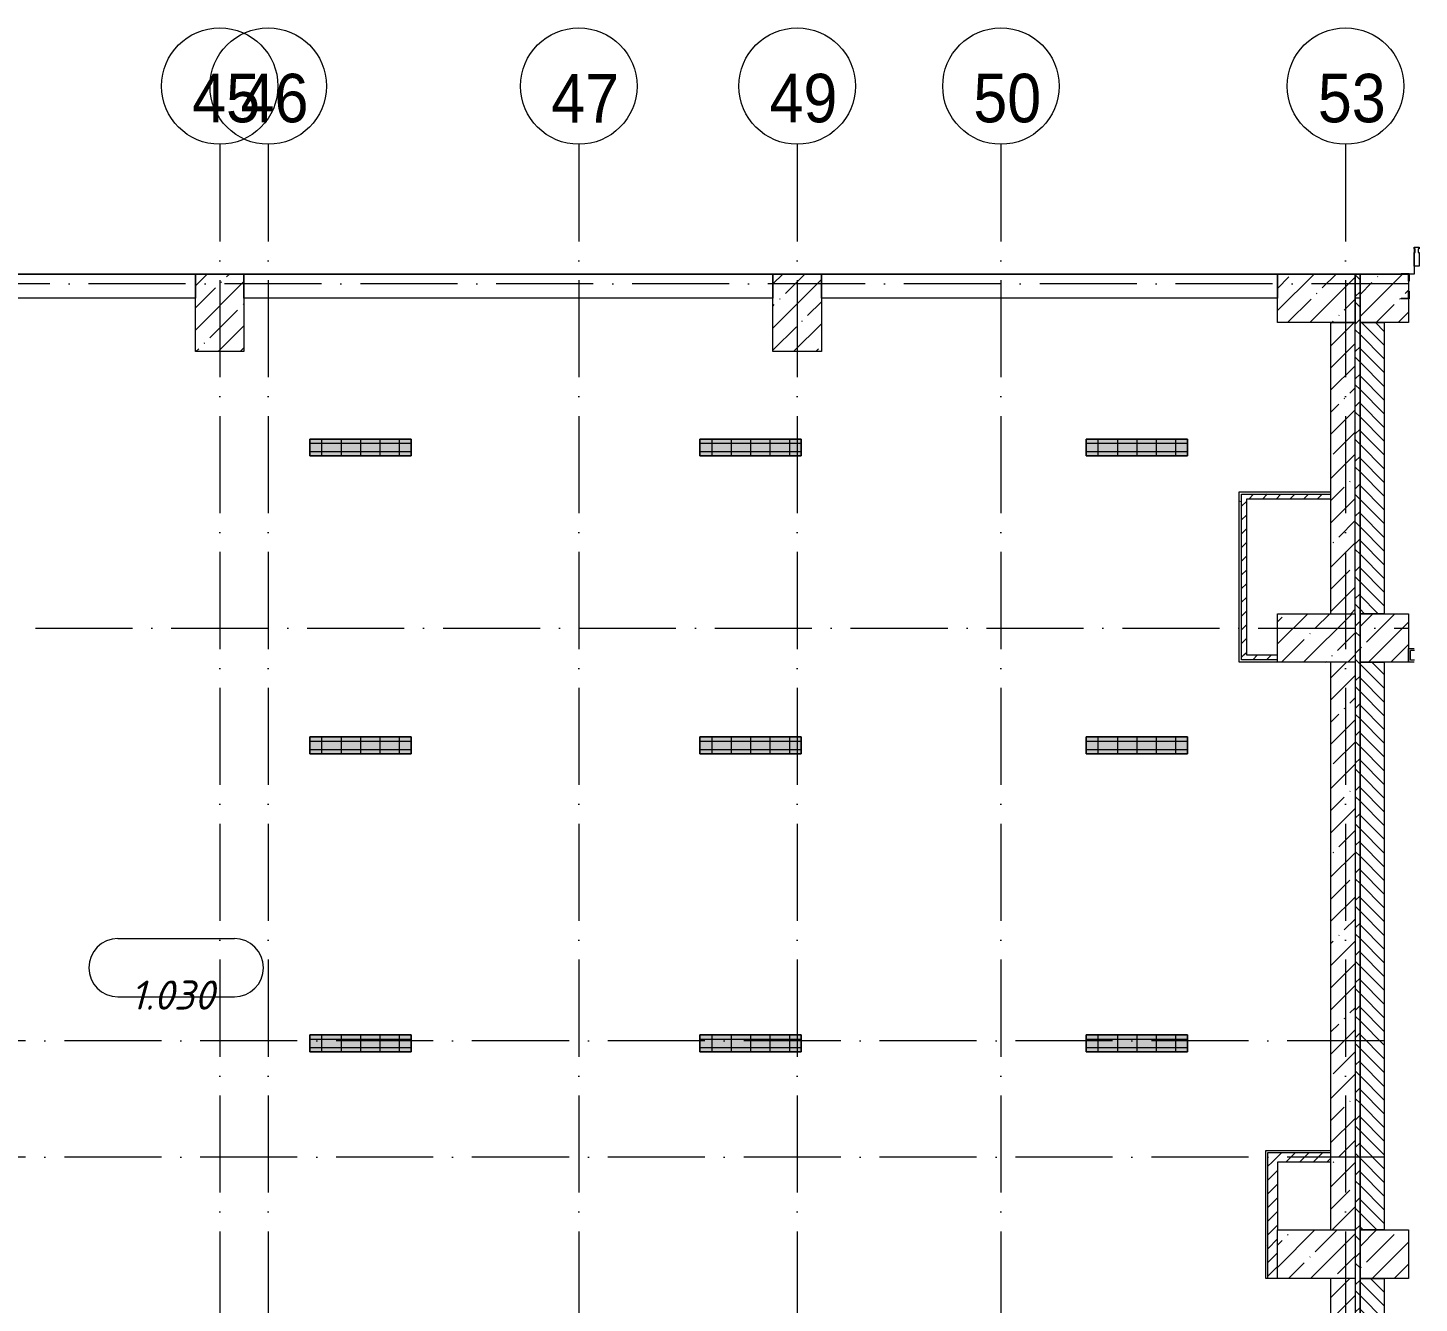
# Model space of a CAD drawing. Header units: millimetres. Extents: x -537608 to 253996, y -217170 to 186033.
# Drawn here: x 238101 to 252438, y 116575 to 129716 of the extents above; entities that cross this region are included whole.
import ezdxf

# ---------------------------------------------------------------- set-up
doc = ezdxf.new("R2010")
doc.units = ezdxf.units.MM
doc.linetypes.add('50_200_ШТРИХ_1Т_ш5_п1_п1_', pattern=[1400, 1000, -200, 0, -200])
doc.linetypes.add('IMPORT-Разомкнутая', pattern=[211666.660309, 126999.998093, -84666.662216])
for name, color, linetype, lineweight, true_color in [('A-AREA-IDEN-1', 7, 'Continuous', 9, 0xaaaaaa), ('A-DETL-6', 7, 'Continuous', 9, 0x0070df), ('A-DETL-GENF-1', 7, 'Continuous', 9, 0xffffff), ('A-GENM-1', 7, 'Continuous', 9, 0xaaaaaa), ('A-GENM-2', 7, 'Continuous', 20, 0xaaaaaa), ('I-WALL-2', 7, 'Continuous', 5, 0x787878), ('Оси-1', 7, 'Continuous', 20, 0xaaaaaa), ('Оси-2', 7, 'Continuous', 9, 0xaaaaaa), ('Оси-3', 7, '50_200_ШТРИХ_1Т_ш5_п1_п1_', 9, 0xaaaaaa)]:
    doc.layers.add(name, color=color, linetype=linetype, lineweight=lineweight, true_color=true_color)
for name, color, linetype, lineweight in [('A-DETL-1', 7, 'IMPORT-Разомкнутая', 5), ('A-GLAZ-CWMG', 7, 'Continuous', 9), ('A-GLAZ-CWMG-1', 7, 'Continuous', 20), ('A-WALL', 7, 'Continuous', 5), ('A-WALL-FNSH-1', 7, 'Continuous', 5), ('I-WALL', 7, 'Continuous', 5), ('S-COLS', 7, 'Continuous', 9), ('S-COLS-1', 7, 'Continuous', 5)]:
    doc.layers.add(name, color=color, linetype=linetype, lineweight=lineweight)
doc.styles.add('Arial', font='arial.ttf', dxfattribs={"width": 0.9, "height": 500})
doc.styles.add('ISOCPEUR_I', font='isocpeui.ttf', dxfattribs={"height": 300})
pattern_1 = [(45, (177078.66, 41498.28), (-228.0985, 228.0985), []), (45, (177306.76, 41498.28), (-228.0985, 228.0985), [403.225, -80.645, 6.706, -73.939])]
pattern_2 = [(45, (177078.66, 41498.28), (-70.71068, 70.71068), [])]
pattern_3 = [(0, (177078.66, 41498.28), (406.4, 101.6), [6.706, -298.094, 6.706, -298.094, -1625.6]), (0, (177078.66, 41498.28), (406.4, 101.6), [-609.6, 6.706, -602.894, 6.706, -298.094, -711.2]), (0, (177078.66, 41498.28), (406.4, 101.6), [-1524, 6.706, -196.494, 6.706, -501.294]), (120, (177231.06, 41549.08), (-291.18818, 301.15272), [6.706, -298.094, 6.706, -298.094, -1625.6]), (120, (177231.06, 41549.08), (-291.18818, 301.15272), [-609.6, 6.706, -602.894, 6.706, -298.094, -711.2]), (120, (177231.06, 41549.08), (-291.18818, 301.15272), [-1524, 6.706, -196.494, 6.706, -501.294]), (240, (177281.86, 41752.28), (-115.21182, -402.75272), [6.706, -298.094, 6.706, -298.094, -1625.6]), (240, (177281.86, 41752.28), (-115.21182, -402.75272), [-609.6, 6.706, -602.894, 6.706, -298.094, -711.2]), (240, (177281.86, 41752.28), (-115.21182, -402.75272), [-1524, 6.706, -196.494, 6.706, -501.294])]

# ---------------------------------------------------------------- blocks, each defined once
blk = doc.blocks.new('Прямоугольный импост - Импост структурный с накладкой - 180мм-22437156-АИ_План потолка_1 этаж')
at = {"layer": 'A-GLAZ-CWMG-1'}
for p, q in [((0, 17), (-50, 17)), ((-50, 17), (-50, 0)), ((-50, 0), (-40, 0)), ((-40, 0), (-40, -40)), ((-10, 0), (0, 0)), ((-10, -40), (-10, 0)), ((0, 0), (0, 17)), ((-40, -40), (-50, -40)), ((-50, -40), (-50, -180)), ((0, -40), (-10, -40)), ((0, -180), (0, -40)), ((-50, -180), (0, -180))]:
    blk.add_line(p, q, dxfattribs=at)
blk = doc.blocks.new('BSC_Колонна _Прямоугольная - 500х800-V298-АИ_План потолка_1 этаж')
at = {"layer": 'S-COLS-1'}
h = blk.add_hatch(dxfattribs=at)
h.set_pattern_fill('FP_189', color=256, style=0, pattern_type=2)
h.set_pattern_definition([(315, (-81931.04, 74300), (228.0985, 228.0985), []), (315, (-81931.04, 74071.9), (228.0985, 228.0985), [403.225, -80.645, 6.706, -73.939])])
h.paths.add_polyline_path([(-250, -400), (250, -400), (250, 400), (-250, 400), (-250, -150)])
for p, q in [((-250, 400), (250, 400)), ((-250, -400), (-250, 400)), ((250, 400), (250, -400)), ((250, -400), (-250, -400))]:
    blk.add_line(p, q, dxfattribs=at)
blk = doc.blocks.new('BSC_Колонна _Прямоугольная - 500х800-V299-АИ_План потолка_1 этаж')
at = {"layer": 'S-COLS-1'}
h = blk.add_hatch(dxfattribs=at)
h.set_pattern_fill('FP_190', color=256, style=0, pattern_type=2)
h.set_pattern_definition([(315, (-75581.04, 74300), (228.0985, 228.0985), []), (315, (-75581.04, 74071.9), (228.0985, 228.0985), [403.225, -80.645, 6.706, -73.939])])
h.paths.add_polyline_path([(-250, -364), (-250, -400), (250, -400), (250, 400), (-250, 400), (-250, -150)])
for p, q in [((-250, 400), (250, 400)), ((-250, -400), (-250, 400)), ((250, 400), (250, -400)), ((250, -400), (-250, -400))]:
    blk.add_line(p, q, dxfattribs=at)
blk = doc.blocks.new('Фахверк _газобетон торцы_66 - Фахверк _газобетон торцы_-25511793-АИ_План потолка_1 этаж')
at = {"layer": 'A-GENM-2'}
for p, q in [((89325, 156983), (89325, 156989)), ((89325, 156989), (89406, 156989)), ((89400, 156983), (89325, 156983)), ((89400, 156908), (89400, 156983)), ((89406, 156908), (89400, 156908)), ((89406, 156989), (89406, 156908)), ((89325, 156727), (89325, 156733)), ((89325, 156733), (89400, 156733)), ((89406, 156727), (89325, 156727)), ((89400, 156808), (89406, 156808)), ((89400, 156733), (89400, 156808)), ((89406, 156808), (89406, 156727))]:
    blk.add_line(p, q, dxfattribs=at)
blk = doc.blocks.new('Ось сетки - Круг_Ø6_00__ISO-2_5_0_9K_-17386508-АИ_План потолка_1 этаж')
at = {"layer": 'Оси-1'}
blk.add_circle((0, 0), 3, dxfattribs=at)
blk = doc.blocks.new('AAR_СКБ_Марка_помещения_1_5 ммп - Номер-27962133-АИ_План потолка_1 этаж')
at = {"layer": 'A-AREA-IDEN-1'}
for p, q in [((-2.987, 3), (3.013, 3)), ((-2.987, 0), (3.013, 0))]:
    blk.add_line(p, q, dxfattribs=at)
for centre, start, end in [((-2.987, 1.5), 90, 270), ((3.013, 1.5), 270, 90)]:
    blk.add_arc(centre, 1.5, start, end, dxfattribs=at)

msp = doc.modelspace()

# ---------------------------------------------------------------- hatches: boundary and pattern name
at = {"layer": 'A-DETL-GENF-1'}
for points in [[(241006.1584, 125305.9598), (242051.1584, 125305.9598), (242051.1584, 125478.9598), (241006.1584, 125478.9598)], [(246071.1584, 125305.9598), (246071.1584, 125478.9598), (245026.1584, 125478.9598), (245026.1584, 125305.9598), (245778.6584, 125305.9598)], [(250051.1584, 125305.9598), (250051.1584, 125478.9598), (249006.1584, 125478.9598), (249006.1584, 125305.9598)], [(241006.1584, 122235.9598), (242051.1584, 122235.9598), (242051.1584, 122408.9598), (241006.1584, 122408.9598), (241006.1584, 122250.3983)], [(245026.1584, 122235.9598), (246071.1584, 122235.9598), (246071.1584, 122408.9598), (245026.1584, 122408.9598), (245026.1584, 122250.3983)], [(250051.1584, 122235.9598), (250051.1584, 122408.9598), (249006.1584, 122408.9598), (249006.1584, 122235.9598)], [(242051.1584, 119165.9598), (242051.1584, 119338.9598), (241006.1584, 119338.9598), (241006.1584, 119165.9598)], [(246071.1584, 119165.9598), (246071.1584, 119338.9598), (245026.1584, 119338.9598), (245026.1584, 119165.9598)], [(250051.1584, 119165.9598), (250051.1584, 119338.9598), (249006.1584, 119338.9598), (249006.1584, 119165.9598)]]:
    msp.add_hatch(color=256, dxfattribs=at).paths.add_polyline_path(points)
at = {"layer": 'A-WALL'}
h = msp.add_hatch(dxfattribs=at)
h.set_pattern_fill('FP_1', color=256, style=0, pattern_type=2)
h.set_pattern_definition(pattern_1)
h.paths.add_polyline_path([(251528.6584, 123679.3258), (251778.6584, 123679.3258), (251778.6584, 126679.3258), (251528.6584, 126679.3258), (251528.6584, 124292.9562)])
h = msp.add_hatch(dxfattribs=at)
h.set_pattern_fill('FP_1', color=256, style=0, pattern_type=2)
h.set_pattern_definition(pattern_1)
h.paths.add_polyline_path([(251778.6584, 117329.3258), (251778.6584, 123179.3258), (251528.6584, 123179.3258), (251528.6584, 117329.3258)])
h = msp.add_hatch(dxfattribs=at)
h.set_pattern_fill('FP_1', color=256, style=0, pattern_type=2)
h.set_pattern_definition(pattern_1)
h.paths.add_polyline_path([(251528.6584, 109178.9783), (251778.6584, 109178.9783), (251778.6299, 111378.9783), (251528.6584, 111378.9783), (251528.6584, 109392.3446)])
h.paths.add_polyline_path([(251528.6584, 111878.9783), (251778.6584, 111878.9783), (251778.6584, 116829.3258), (251528.6584, 116829.3258), (251528.6584, 112037.6085)])
at = {"layer": 'I-WALL'}
h = msp.add_hatch(dxfattribs=at)
h.set_pattern_fill('FP_123', color=256, style=0, pattern_type=2)
h.set_pattern_definition([(45, (177078.66, 41498.28), (-141.42136, 141.42136), []), (135, (177078.66, 41498.28), (-141.42136, -141.42136), [])])
h.paths.add_polyline_path([(251828.6584, 108678.9783), (251828.6584, 127179.3258), (251778.6584, 127178.9783), (251778.6584, 108678.9783)])
h = msp.add_hatch(dxfattribs=at)
h.set_pattern_fill('FP_2', color=256, style=0, pattern_type=2)
h.set_pattern_definition([(135, (177078.66, 41498.28), (-70.71068, -70.71068), [])])
h.paths.add_polyline_path([(252078.6584, 109178.9783), (252078.6584, 111378.9783), (251828.6584, 111378.9783), (251828.6584, 109178.9783)])
h.paths.add_polyline_path([(251828.6584, 111878.9783), (252078.6584, 111878.9783), (252078.6584, 116829.3258), (251828.6584, 116829.3258), (251828.6584, 112037.6085)])
h.paths.add_polyline_path([(252078.6584, 117329.3258), (252078.6584, 123179.3258), (251828.6584, 123179.3258), (251828.6584, 117329.3258)])
h.paths.add_polyline_path([(251828.6584, 123679.3258), (252078.6584, 123679.3258), (252078.6584, 126679.3258), (251828.6584, 126679.3258), (251828.6584, 123734.808)])
h = msp.add_hatch(dxfattribs=at)
h.set_pattern_fill('FP_4', color=256, style=0, pattern_type=2)
h.set_pattern_definition(pattern_2)
h.paths.add_polyline_path([(250608.7527, 123254.3258), (250658.7527, 123254.3258), (250658.7527, 124909.3258), (250608.7527, 124909.3258)])
h = msp.add_hatch(dxfattribs=at)
h.set_pattern_fill('FP_4', color=256, style=0, pattern_type=2)
h.set_pattern_definition(pattern_2)
h.paths.add_polyline_path([(251528.6584, 124859.3258), (251528.6584, 124909.3258), (250658.7527, 124909.3258), (250658.7527, 124859.3258), (251517.9134, 124859.3258)])
h = msp.add_hatch(dxfattribs=at)
h.set_pattern_fill('FP_4', color=256, style=0, pattern_type=2)
h.set_pattern_definition(pattern_2)
h.paths.add_polyline_path([(250978.6584, 123204.3258), (250978.6584, 123254.3258), (250608.7527, 123254.3258), (250608.7527, 123204.3258), (250658.7527, 123204.3258)])
h = msp.add_hatch(dxfattribs=at)
h.set_pattern_fill('FP_4', color=256, style=0, pattern_type=2)
h.set_pattern_definition(pattern_2)
h.paths.add_polyline_path([(251528.6584, 118029.3258), (251528.6584, 118129.3258), (250878.6584, 118129.3258), (250878.6584, 118029.3258), (250978.6584, 118029.3258)])
h = msp.add_hatch(dxfattribs=at)
h.set_pattern_fill('FP_4', color=256, style=0, pattern_type=2)
h.set_pattern_definition(pattern_2)
h.paths.add_polyline_path([(250878.6584, 116829.3258), (250978.6584, 116829.3258), (250978.6584, 118029.3258), (250878.6584, 118029.3258), (250878.6584, 116839.3258)])
at = {"layer": 'I-WALL-2'}
h = msp.add_hatch(dxfattribs=at)
h.set_pattern_fill('FP_3', color=256, style=0, pattern_type=2)
h.set_pattern_definition(pattern_3)
h.paths.add_polyline_path([(250583.7527, 123204.3258), (250608.7527, 123204.3258), (250608.7527, 124934.3258), (250583.7527, 124934.3258), (250583.7527, 123206.0037)])
h = msp.add_hatch(dxfattribs=at)
h.set_pattern_fill('FP_3', color=256, style=0, pattern_type=2)
h.set_pattern_definition(pattern_3)
h.paths.add_polyline_path([(251528.6584, 124909.3258), (251528.6584, 124934.3258), (250608.7527, 124934.3258), (250608.7527, 124909.3258), (251525.0767, 124909.3258)])
h = msp.add_hatch(dxfattribs=at)
h.set_pattern_fill('FP_3', color=256, style=0, pattern_type=2)
h.set_pattern_definition(pattern_3)
h.paths.add_polyline_path([(250608.7527, 123179.3258), (250978.6584, 123179.4999), (250978.6584, 123204.3258), (250583.7527, 123204.3258), (250583.7527, 123179.3258)])
h = msp.add_hatch(dxfattribs=at)
h.set_pattern_fill('FP_3', color=256, style=0, pattern_type=2)
h.set_pattern_definition(pattern_3)
h.paths.add_polyline_path([(250878.6584, 118129.3258), (251528.6584, 118129.3258), (251528.6584, 118149.3258), (250858.6584, 118149.3258), (250858.6584, 118129.3258)])
h = msp.add_hatch(dxfattribs=at)
h.set_pattern_fill('FP_3', color=256, style=0, pattern_type=2)
h.set_pattern_definition(pattern_3)
h.paths.add_polyline_path([(250858.6584, 116829.3258), (250878.6584, 116829.3258), (250878.6584, 118129.3258), (250858.6584, 118128.7104), (250858.6584, 116839.3258)])
at = {"layer": 'S-COLS-1'}
h = msp.add_hatch(dxfattribs=at)
h.set_pattern_fill('FP_1', color=256, style=0, pattern_type=2)
h.set_pattern_definition(pattern_1)
h.paths.add_polyline_path([(239828.6584, 126379.3258), (240328.6584, 126379.3258), (240328.6584, 127179.3258), (239828.6584, 127178.9783), (239828.6584, 126929.3258)])
h = msp.add_hatch(dxfattribs=at)
h.set_pattern_fill('FP_1', color=256, style=0, pattern_type=2)
h.set_pattern_definition(pattern_1)
h.paths.add_polyline_path([(245778.6584, 126379.3258), (246278.6584, 126379.3258), (246278.6584, 127179.3258), (245778.6584, 127178.9783), (245778.6584, 126929.3258)])
h = msp.add_hatch(dxfattribs=at)
h.set_pattern_fill('FP_1', color=256, style=0, pattern_type=2)
h.set_pattern_definition(pattern_1)
h.paths.add_polyline_path([(251528.6584, 126679.3258), (251778.6584, 126679.3258), (251778.6584, 127179.3258), (250978.6584, 127178.9783), (250978.6584, 126679.3258), (251394.5828, 126679.3258)])
h = msp.add_hatch(dxfattribs=at)
h.set_pattern_fill('FP_1', color=256, style=0, pattern_type=2)
h.set_pattern_definition(pattern_1)
h.paths.add_polyline_path([(252103.3515, 126679.3258), (252328.6584, 126679.3258), (252328.6584, 127179.3258), (251828.6584, 127178.9783), (251828.6584, 126679.3258), (252078.6584, 126679.3258)])
h = msp.add_hatch(dxfattribs=at)
h.set_pattern_fill('FP_1', color=256, style=0, pattern_type=2)
h.set_pattern_definition(pattern_1)
h.paths.add_polyline_path([(252078.6584, 123179.3258), (252328.6584, 123179.3258), (252328.6584, 123679.3258), (251828.6584, 123679.3258), (251828.6584, 123179.3258)])
h = msp.add_hatch(dxfattribs=at)
h.set_pattern_fill('FP_1', color=256, style=0, pattern_type=2)
h.set_pattern_definition(pattern_1)
h.paths.add_polyline_path([(251828.6584, 116829.3258), (252328.6584, 116829.3258), (252328.6584, 117329.3258), (251828.6584, 117329.3258)])

# ---------------------------------------------------------------- linework, layer by layer
at = {"layer": 'A-DETL-1'}
for p, q in [((241006.1584, 125478.9598), (241006.1584, 125305.9598)), ((242051.1584, 125478.9598), (241006.1584, 125478.9598)), ((242051.1584, 125305.9598), (242051.1584, 125478.9598)), ((245026.1584, 125478.9598), (245026.1584, 125305.9598)), ((246071.1584, 125478.9598), (245026.1584, 125478.9598)), ((246071.1584, 125305.9598), (246071.1584, 125478.9598)), ((249006.1584, 125478.9598), (249006.1584, 125305.9598)), ((250051.1584, 125478.9598), (249006.1584, 125478.9598)), ((250051.1584, 125305.9598), (250051.1584, 125478.9598)), ((241006.1584, 125305.9598), (242051.1584, 125305.9598)), ((245026.1584, 125305.9598), (246071.1584, 125305.9598)), ((249006.1584, 125305.9598), (250051.1584, 125305.9598)), ((241006.1584, 122408.9598), (241006.1584, 122235.9598)), ((242051.1584, 122408.9598), (241006.1584, 122408.9598)), ((242051.1584, 122235.9598), (242051.1584, 122408.9598)), ((245026.1584, 122408.9598), (245026.1584, 122235.9598)), ((246071.1584, 122408.9598), (245026.1584, 122408.9598)), ((246071.1584, 122235.9598), (246071.1584, 122408.9598)), ((249006.1584, 122408.9598), (249006.1584, 122235.9598)), ((250051.1584, 122408.9598), (249006.1584, 122408.9598)), ((250051.1584, 122235.9598), (250051.1584, 122408.9598)), ((241006.1584, 122235.9598), (242051.1584, 122235.9598)), ((245026.1584, 122235.9598), (246071.1584, 122235.9598)), ((249006.1584, 122235.9598), (250051.1584, 122235.9598)), ((241006.1584, 119338.9598), (241006.1584, 119165.9598)), ((242051.1584, 119338.9598), (241006.1584, 119338.9598)), ((242051.1584, 119165.9598), (242051.1584, 119338.9598)), ((245026.1584, 119338.9598), (245026.1584, 119165.9598)), ((246071.1584, 119338.9598), (245026.1584, 119338.9598)), ((246071.1584, 119165.9598), (246071.1584, 119338.9598)), ((249006.1584, 119338.9598), (249006.1584, 119165.9598)), ((250051.1584, 119338.9598), (249006.1584, 119338.9598)), ((250051.1584, 119165.9598), (250051.1584, 119338.9598)), ((241006.1584, 119165.9598), (242051.1584, 119165.9598)), ((245026.1584, 119165.9598), (246071.1584, 119165.9598)), ((249006.1584, 119165.9598), (250051.1584, 119165.9598))]:
    msp.add_line(p, q, dxfattribs=at)
at = {"layer": 'A-DETL-6', "color": 18, "true_color": 0x000000}
for p, q in [((241006.1584, 125305.9598), (241006.1584, 125478.9598)), ((241006.1584, 125478.9598), (242051.1584, 125478.9598)), ((241128.6584, 125478.9598), (241128.6584, 125305.9598)), ((241328.6584, 125478.9598), (241328.6584, 125305.9598)), ((241528.6584, 125478.9598), (241528.6584, 125305.9598)), ((241728.6584, 125478.9598), (241728.6584, 125305.9598)), ((241928.6584, 125478.9598), (241928.6584, 125305.9598)), ((242051.1584, 125478.9598), (242051.1584, 125305.9598)), ((245026.1584, 125305.9598), (245026.1584, 125478.9598)), ((245026.1584, 125478.9598), (246071.1584, 125478.9598)), ((245148.6584, 125478.9598), (245148.6584, 125305.9598)), ((245348.6584, 125478.9598), (245348.6584, 125305.9598)), ((245548.6584, 125478.9598), (245548.6584, 125305.9598)), ((245748.6584, 125478.9598), (245748.6584, 125305.9598)), ((245948.6584, 125478.9598), (245948.6584, 125305.9598)), ((246071.1584, 125478.9598), (246071.1584, 125305.9598)), ((249006.1584, 125305.9598), (249006.1584, 125478.9598)), ((249006.1584, 125478.9598), (250051.1584, 125478.9598)), ((249128.6584, 125478.9598), (249128.6584, 125305.9598)), ((249328.6584, 125478.9598), (249328.6584, 125305.9598)), ((249528.6584, 125478.9598), (249528.6584, 125305.9598)), ((249728.6584, 125478.9598), (249728.6584, 125305.9598)), ((249928.6584, 125478.9598), (249928.6584, 125305.9598)), ((250051.1584, 125478.9598), (250051.1584, 125305.9598)), ((241006.1584, 125435.7098), (242051.1584, 125435.7098)), ((241006.1584, 125349.2098), (242051.1584, 125349.2098)), ((242051.1584, 125305.9598), (241006.1584, 125305.9598)), ((245026.1584, 125435.7098), (246071.1584, 125435.7098)), ((245026.1584, 125349.2098), (246071.1584, 125349.2098)), ((246071.1584, 125305.9598), (245026.1584, 125305.9598)), ((249006.1584, 125435.7098), (250051.1584, 125435.7098)), ((249006.1584, 125349.2098), (250051.1584, 125349.2098)), ((250051.1584, 125305.9598), (249006.1584, 125305.9598)), ((241006.1584, 122235.9598), (241006.1584, 122408.9598)), ((241006.1584, 122408.9598), (242051.1584, 122408.9598)), ((241006.1584, 122365.7098), (242051.1584, 122365.7098)), ((241128.6584, 122408.9598), (241128.6584, 122235.9598)), ((241328.6584, 122408.9598), (241328.6584, 122235.9598)), ((241528.6584, 122408.9598), (241528.6584, 122235.9598)), ((241728.6584, 122408.9598), (241728.6584, 122235.9598)), ((241928.6584, 122408.9598), (241928.6584, 122235.9598)), ((242051.1584, 122408.9598), (242051.1584, 122235.9598)), ((245026.1584, 122235.9598), (245026.1584, 122408.9598)), ((245026.1584, 122408.9598), (246071.1584, 122408.9598)), ((245026.1584, 122365.7098), (246071.1584, 122365.7098)), ((245148.6584, 122408.9598), (245148.6584, 122235.9598)), ((245348.6584, 122408.9598), (245348.6584, 122235.9598)), ((245548.6584, 122408.9598), (245548.6584, 122235.9598)), ((245748.6584, 122408.9598), (245748.6584, 122235.9598)), ((245948.6584, 122408.9598), (245948.6584, 122235.9598)), ((246071.1584, 122408.9598), (246071.1584, 122235.9598)), ((249006.1584, 122235.9598), (249006.1584, 122408.9598)), ((249006.1584, 122408.9598), (250051.1584, 122408.9598)), ((249006.1584, 122365.7098), (250051.1584, 122365.7098)), ((249128.6584, 122408.9598), (249128.6584, 122235.9598)), ((249328.6584, 122408.9598), (249328.6584, 122235.9598)), ((249528.6584, 122408.9598), (249528.6584, 122235.9598)), ((249728.6584, 122408.9598), (249728.6584, 122235.9598)), ((249928.6584, 122408.9598), (249928.6584, 122235.9598)), ((250051.1584, 122408.9598), (250051.1584, 122235.9598)), ((241006.1584, 122279.2098), (242051.1584, 122279.2098)), ((242051.1584, 122235.9598), (241006.1584, 122235.9598)), ((245026.1584, 122279.2098), (246071.1584, 122279.2098)), ((246071.1584, 122235.9598), (245026.1584, 122235.9598)), ((249006.1584, 122279.2098), (250051.1584, 122279.2098)), ((250051.1584, 122235.9598), (249006.1584, 122235.9598)), ((241006.1584, 119165.9598), (241006.1584, 119338.9598)), ((241006.1584, 119338.9598), (242051.1584, 119338.9598)), ((241006.1584, 119295.7098), (242051.1584, 119295.7098)), ((241128.6584, 119338.9598), (241128.6584, 119165.9598)), ((241328.6584, 119338.9598), (241328.6584, 119165.9598)), ((241528.6584, 119338.9598), (241528.6584, 119165.9598)), ((241728.6584, 119338.9598), (241728.6584, 119165.9598)), ((241928.6584, 119338.9598), (241928.6584, 119165.9598)), ((242051.1584, 119338.9598), (242051.1584, 119165.9598)), ((245026.1584, 119165.9598), (245026.1584, 119338.9598)), ((245026.1584, 119338.9598), (246071.1584, 119338.9598)), ((245026.1584, 119295.7098), (246071.1584, 119295.7098)), ((245148.6584, 119338.9598), (245148.6584, 119165.9598)), ((245348.6584, 119338.9598), (245348.6584, 119165.9598)), ((245548.6584, 119338.9598), (245548.6584, 119165.9598)), ((245748.6584, 119338.9598), (245748.6584, 119165.9598)), ((245948.6584, 119338.9598), (245948.6584, 119165.9598)), ((246071.1584, 119338.9598), (246071.1584, 119165.9598)), ((249006.1584, 119165.9598), (249006.1584, 119338.9598)), ((249006.1584, 119338.9598), (250051.1584, 119338.9598)), ((249006.1584, 119295.7098), (250051.1584, 119295.7098)), ((249128.6584, 119338.9598), (249128.6584, 119165.9598)), ((249328.6584, 119338.9598), (249328.6584, 119165.9598)), ((249528.6584, 119338.9598), (249528.6584, 119165.9598)), ((249728.6584, 119338.9598), (249728.6584, 119165.9598)), ((249928.6584, 119338.9598), (249928.6584, 119165.9598)), ((250051.1584, 119338.9598), (250051.1584, 119165.9598)), ((241006.1584, 119209.2098), (242051.1584, 119209.2098)), ((242051.1584, 119165.9598), (241006.1584, 119165.9598)), ((245026.1584, 119209.2098), (246071.1584, 119209.2098)), ((246071.1584, 119165.9598), (245026.1584, 119165.9598)), ((249006.1584, 119209.2098), (250051.1584, 119209.2098)), ((250051.1584, 119165.9598), (249006.1584, 119165.9598))]:
    msp.add_line(p, q, dxfattribs=at)
at = {"layer": 'A-WALL'}
for p, q in [((234328.6584, 127179.3258), (239828.6584, 127179.3258)), ((239828.6584, 127179.3258), (239828.6584, 126929.3258)), ((240328.6584, 127179.3258), (245778.6584, 127179.3258)), ((240328.6584, 126929.3258), (240328.6584, 127179.3258)), ((245778.6584, 127179.3258), (245778.6584, 126929.3258)), ((246278.6584, 127179.3258), (250978.6584, 127179.3258)), ((246278.6584, 126929.3258), (246278.6584, 127179.3258)), ((250978.6584, 127179.3258), (250978.6584, 126929.3258)), ((251778.6584, 123679.3258), (251778.6584, 127179.3258)), ((251778.6584, 127179.3258), (251828.6584, 127179.3258)), ((251828.6584, 127179.3258), (251828.6584, 126929.3258)), ((251828.6584, 127179.3258), (251828.6584, 108678.9783)), ((239828.6584, 126929.3258), (234328.6584, 126929.3258)), ((245778.6584, 126929.3258), (240328.6584, 126929.3258)), ((250978.6584, 126929.3258), (246278.6584, 126929.3258)), ((251828.6584, 126929.3258), (251778.6584, 126929.3258)), ((251528.6584, 123679.3258), (251528.6584, 126679.3258)), ((251528.6584, 126679.3258), (251778.6584, 126679.3258)), ((251828.6584, 123679.3258), (251828.6584, 126679.3258)), ((251828.6584, 126679.3258), (252078.6584, 126679.3258)), ((252078.6584, 126679.3258), (252078.6584, 123679.3258)), ((250608.7527, 123204.3258), (250608.7527, 124909.3258)), ((250608.7527, 124909.3258), (251528.6584, 124909.3258)), ((252078.6584, 123679.3258), (251828.6584, 123679.3258)), ((252391.4839, 123299.3258), (252348.6584, 123299.3258)), ((252348.6584, 123199.3258), (252348.6584, 123299.3258)), ((250978.6584, 123204.3258), (250608.7527, 123204.3258)), ((251528.6584, 117329.3258), (251528.6584, 123179.3258)), ((251778.6584, 123179.3258), (251778.6584, 117329.3258)), ((251828.6584, 117329.3258), (251828.6584, 123179.3258)), ((251828.6584, 123179.3258), (252078.6584, 123179.3258)), ((252078.6584, 123179.3258), (252078.6584, 117329.3258)), ((252391.4839, 123199.3258), (252348.6584, 123199.3258)), ((250878.6584, 116829.3258), (250878.6584, 118129.3258)), ((250878.6584, 118129.3258), (251528.6584, 118129.3258)), ((252078.6584, 117329.3258), (251828.6584, 117329.3258)), ((251528.6584, 111878.9783), (251528.6584, 116829.3258)), ((251778.6584, 116829.3258), (251778.6584, 111878.9783)), ((251828.6584, 111878.9783), (251828.6584, 116829.3258)), ((251828.6584, 116829.3258), (252078.6584, 116829.3258)), ((252078.6584, 116829.3258), (252078.6584, 111878.9783))]:
    msp.add_line(p, q, dxfattribs=at)
at = {"layer": 'A-WALL-FNSH-1'}
for p, q in [((252388.3193, 127456.3258), (252388.3193, 127179.3258)), ((252388.3193, 127179.3258), (228078.6584, 127179.3258)), ((250583.7527, 123179.3258), (250583.7527, 124934.3258)), ((250583.7527, 124934.3258), (251528.6584, 124934.3258)), ((250658.7527, 124859.3258), (250658.7527, 123254.3258)), ((251528.6584, 124859.3258), (250658.7527, 124859.3258)), ((252328.6584, 123319.3258), (252386.4839, 123319.3258)), ((252328.6584, 123179.3258), (252328.6584, 123319.3258)), ((250978.6584, 123179.3258), (250583.7527, 123179.3258)), ((250658.7527, 123254.3258), (250978.6584, 123254.3258)), ((252386.4839, 123179.3258), (252328.6584, 123179.3258)), ((250858.6584, 116829.3258), (250858.6584, 118149.3258)), ((250858.6584, 118149.3258), (251528.6584, 118149.3258)), ((250978.6584, 118029.3258), (250978.6584, 117329.3258)), ((251528.6584, 118029.3258), (250978.6584, 118029.3258)), ((250978.6584, 116829.3258), (250858.6584, 116829.3258))]:
    msp.add_line(p, q, dxfattribs=at)
at = {"layer": 'S-COLS'}
for p, q in [((239828.6584, 126929.3258), (239828.6584, 127179.3258)), ((240328.6584, 127179.3258), (240328.6584, 126929.3258)), ((245778.6584, 126929.3258), (245778.6584, 127179.3258)), ((246278.6584, 127179.3258), (246278.6584, 126929.3258)), ((250978.6584, 126929.3258), (250978.6584, 127179.3258)), ((251778.6584, 127179.3258), (251778.6584, 126929.3258)), ((251828.6584, 126929.3258), (251828.6584, 127179.3258)), ((251828.6584, 123679.3258), (252078.6584, 123679.3258)), ((252078.6584, 123179.3258), (251828.6584, 123179.3258)), ((251828.6584, 117329.3258), (252078.6584, 117329.3258)), ((252078.6584, 116829.3258), (251828.6584, 116829.3258))]:
    msp.add_line(p, q, dxfattribs=at)
at = {"layer": 'S-COLS-1'}
for p, q in [((239828.6584, 127179.3258), (240328.6584, 127179.3258)), ((245778.6584, 127179.3258), (246278.6584, 127179.3258)), ((250978.6584, 127179.3258), (251778.6584, 127179.3258)), ((251828.6584, 127179.3258), (252328.6584, 127179.3258)), ((252328.6584, 127179.3258), (252328.6584, 126679.3258)), ((239828.6584, 126379.3258), (239828.6584, 126929.3258)), ((240328.6584, 126929.3258), (240328.6584, 126379.3258)), ((245778.6584, 126379.3258), (245778.6584, 126929.3258)), ((246278.6584, 126929.3258), (246278.6584, 126379.3258)), ((250978.6584, 126679.3258), (250978.6584, 126929.3258)), ((251778.6584, 126929.3258), (251778.6584, 126679.3258)), ((251828.6584, 126679.3258), (251828.6584, 126929.3258)), ((251778.6584, 126679.3258), (250978.6584, 126679.3258)), ((252328.6584, 126679.3258), (251828.6584, 126679.3258)), ((240328.6584, 126379.3258), (239828.6584, 126379.3258)), ((246278.6584, 126379.3258), (245778.6584, 126379.3258)), ((251828.6584, 123179.3258), (251828.6584, 123679.3258)), ((252078.6584, 123679.3258), (252328.6584, 123679.3258)), ((252328.6584, 123679.3258), (252328.6584, 123179.3258)), ((252328.6584, 123179.3258), (252078.6584, 123179.3258)), ((251828.6584, 116829.3258), (251828.6584, 117329.3258)), ((252078.6584, 117329.3258), (252328.6584, 117329.3258)), ((252328.6584, 117329.3258), (252328.6584, 116829.3258)), ((252328.6584, 116829.3258), (252078.6584, 116829.3258))]:
    msp.add_line(p, q, dxfattribs=at)
at = {"layer": 'Оси-3'}
for p, q in [((240078.6584, 128515.7545), (240078.6584, 104415.8413)), ((240578.6584, 128515.7545), (240578.6584, 104415.8413)), ((243778.6584, 128515.7545), (243778.6584, 104415.8413)), ((246028.6584, 128515.7545), (246028.6584, 104415.4938)), ((248128.6584, 128515.7545), (248128.6584, 104415.8413)), ((251678.6584, 128515.7545), (251678.6584, 104315.6675)), ((252328.6584, 127079.3258), (224178.4372, 127079.3258)), ((224178.4372, 123528.9783), (252328.6584, 123528.9783)), ((252078.6584, 119279.3258), (224178.4372, 119279.3258)), ((252078.6584, 118079.3258), (224178.4372, 118079.3258))]:
    msp.add_line(p, q, dxfattribs=at)

# ---------------------------------------------------------------- block references
at = {"layer": 'A-AREA-IDEN-1', "xscale": 199.9999999999999, "yscale": 199.9999999999999, "zscale": 199.9999999999999}
msp.add_blockref('AAR_СКБ_Марка_помещения_1_5 ммп - Номер-27962133-АИ_План потолка_1 этаж', (239626.6785, 119731.4708), dxfattribs=at)
at = {"layer": 'A-GENM-1'}
msp.add_blockref('Фахверк _газобетон торцы_66 - Фахверк _газобетон торцы_-25511793-АИ_План потолка_1 этаж', (162928.6584, -29804.0168), dxfattribs=at)
at = {"layer": 'A-GLAZ-CWMG', "extrusion": (0, 0, -1)}
msp.add_blockref('Прямоугольный импост - Импост структурный с накладкой - 180мм-22437156-АИ_План потолка_1 этаж', (-252388.3193, 127439.3258), dxfattribs=at)
at = {"layer": 'S-COLS', "rotation": 89.9999999999999}
for name, p in [('BSC_Колонна _Прямоугольная - 500х800-V298-АИ_План потолка_1 этаж', (251378.6584, 123429.3258)), ('BSC_Колонна _Прямоугольная - 500х800-V299-АИ_План потолка_1 этаж', (251378.6584, 117079.3258))]:
    msp.add_blockref(name, p, dxfattribs=at)
at = {"layer": 'Оси-1', "xscale": 199.9999999999999, "yscale": 199.9999999999999, "zscale": 199.9999999999999, "rotation": 180}
for p in [(240078.6584, 129115.7545), (240578.6584, 129115.7545), (243778.6584, 129115.7545), (246028.6584, 129115.7545), (248128.6584, 129115.7545), (251678.6584, 129115.7545)]:
    msp.add_blockref('Ось сетки - Круг_Ø6_00__ISO-2_5_0_9K_-17386508-АИ_План потолка_1 этаж', p, dxfattribs=at)

# ---------------------------------------------------------------- texts
at = {"layer": 'A-AREA-IDEN-1', "insert": (239590.9301, 119599.9909), "char_height": 300, "width": 900, "attachment_point": 8, "line_spacing_factor": 1.139951, "style": 'ISOCPEUR_I'}
msp.add_mtext('\\pxqc,t8.46667,16.93333,25.4,33.86667,42.33333,50.8,59.26667,67.73333,76.2,84.66667,93.13333,101.6,110.06667,118.53333,127,135.46667,143.93333,152.4,160.86667,169.33333,177.8,186.26667,194.73333,203.2,211.66667,220.13333,228.6,237.06667,245.53333,254,262.46667,270.93333;{1.030}', dxfattribs=at)
at = {"layer": 'Оси-2', "char_height": 500, "width": 702, "attachment_point": 5, "line_spacing_factor": 0.936439, "style": 'Arial'}
for s, insert in [('\\pxqc,t4.572,9.144,13.716,18.288,22.86,27.432,32.004,36.576,41.148,45.72,50.292,54.864,59.436,64.008,68.58,73.152,77.724,82.296,86.868,91.44,96.012,100.584,105.156,109.728,114.3,118.872,123.444,128.016,132.588,137.16,141.732,146.304;{45}', (240143.815, 128988.59)), ('\\pxqc,t4.572,9.144,13.716,18.288,22.86,27.432,32.004,36.576,41.148,45.72,50.292,54.864,59.436,64.008,68.58,73.152,77.724,82.296,86.868,91.44,96.012,100.584,105.156,109.728,114.3,118.872,123.444,128.016,132.588,137.16,141.732,146.304;{46}', (240643.815, 128988.59)), ('\\pxqc,t4.572,9.144,13.716,18.288,22.86,27.432,32.004,36.576,41.148,45.72,50.292,54.864,59.436,64.008,68.58,73.152,77.724,82.296,86.868,91.44,96.012,100.584,105.156,109.728,114.3,118.872,123.444,128.016,132.588,137.16,141.732,146.304;{47}', (243843.815, 128988.59)), ('\\pxqc,t4.572,9.144,13.716,18.288,22.86,27.432,32.004,36.576,41.148,45.72,50.292,54.864,59.436,64.008,68.58,73.152,77.724,82.296,86.868,91.44,96.012,100.584,105.156,109.728,114.3,118.872,123.444,128.016,132.588,137.16,141.732,146.304;{49}', (246093.815, 128988.59)), ('\\pxqc,t4.572,9.144,13.716,18.288,22.86,27.432,32.004,36.576,41.148,45.72,50.292,54.864,59.436,64.008,68.58,73.152,77.724,82.296,86.868,91.44,96.012,100.584,105.156,109.728,114.3,118.872,123.444,128.016,132.588,137.16,141.732,146.304;{50}', (248193.815, 128988.59)), ('\\pxqc,t4.572,9.144,13.716,18.288,22.86,27.432,32.004,36.576,41.148,45.72,50.292,54.864,59.436,64.008,68.58,73.152,77.724,82.296,86.868,91.44,96.012,100.584,105.156,109.728,114.3,118.872,123.444,128.016,132.588,137.16,141.732,146.304;{53}', (251743.815, 128988.59))]:
    msp.add_mtext(s, dxfattribs=dict(at, insert=insert))

doc.saveas('drawing.dxf')
